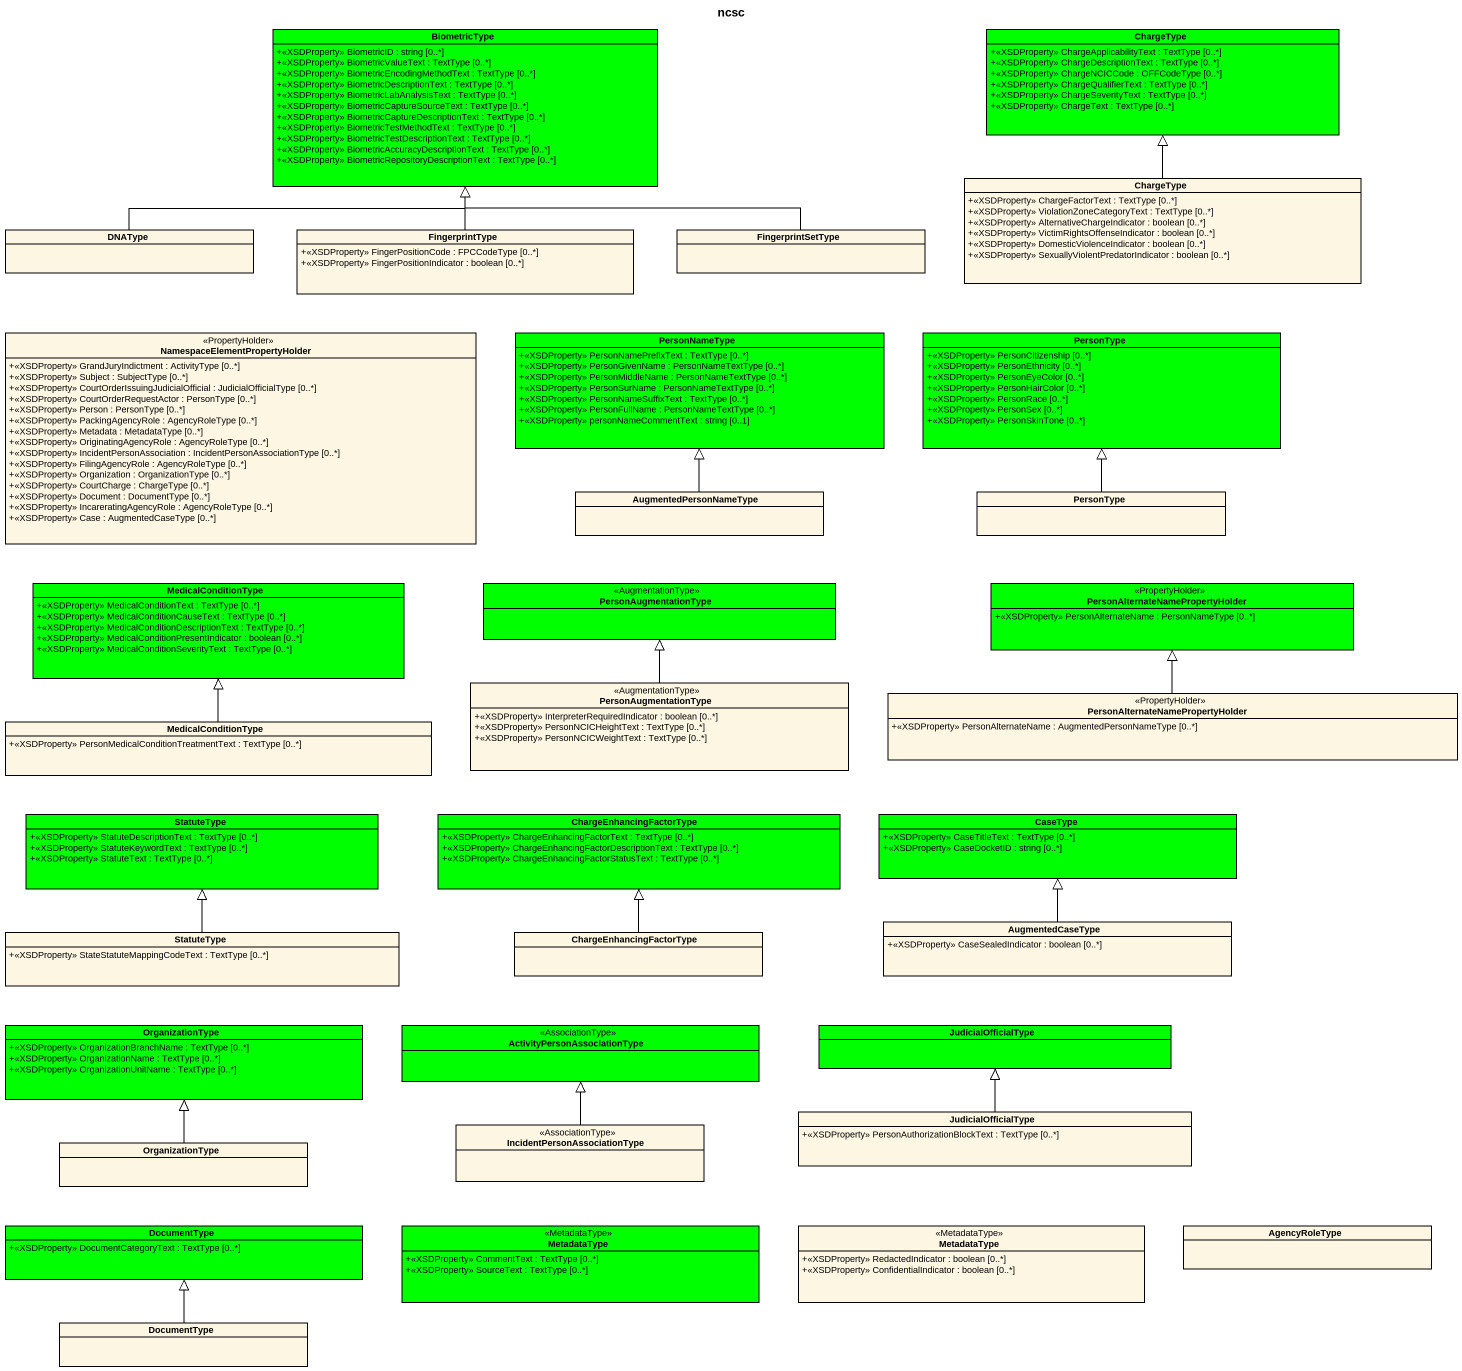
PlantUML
@startuml
title ncsc
hide circle
hide empty members
skinparam classAttributeIconSize 0
class BiometricType #00FF00 {
  +<<XSDProperty>> BiometricID : string [0..*]
  +<<XSDProperty>> BiometricValueText : TextType [0..*]
  +<<XSDProperty>> BiometricEncodingMethodText : TextType [0..*]
  +<<XSDProperty>> BiometricDescriptionText : TextType [0..*]
  +<<XSDProperty>> BiometricLabAnalysisText : TextType [0..*]
  +<<XSDProperty>> BiometricCaptureSourceText : TextType [0..*]
  +<<XSDProperty>> BiometricCaptureDescriptionText : TextType [0..*]
  +<<XSDProperty>> BiometricTestMethodText : TextType [0..*]
  +<<XSDProperty>> BiometricTestDescriptionText : TextType [0..*]
  +<<XSDProperty>> BiometricAccuracyDescriptionText : TextType [0..*]
  +<<XSDProperty>> BiometricRepositoryDescriptionText : TextType [0..*]
}
class ChargeType #00FF00 {
  +<<XSDProperty>> ChargeApplicabilityText : TextType [0..*]
  +<<XSDProperty>> ChargeDescriptionText : TextType [0..*]
  +<<XSDProperty>> ChargeNCICCode : OFFCodeType [0..*]
  +<<XSDProperty>> ChargeQualifierText : TextType [0..*]
  +<<XSDProperty>> ChargeSeverityText : TextType [0..*]
  +<<XSDProperty>> ChargeText : TextType [0..*]
}
class "ChargeType" as ChargeType_2 {
  +<<XSDProperty>> ChargeFactorText : TextType [0..*]
  +<<XSDProperty>> ViolationZoneCategoryText : TextType [0..*]
  +<<XSDProperty>> AlternativeChargeIndicator : boolean [0..*]
  +<<XSDProperty>> VictimRightsOffenseIndicator : boolean [0..*]
  +<<XSDProperty>> DomesticViolenceIndicator : boolean [0..*]
  +<<XSDProperty>> SexuallyViolentPredatorIndicator : boolean [0..*]
}
class DNAType
class FingerprintType {
  +<<XSDProperty>> FingerPositionCode : FPCCodeType [0..*]
  +<<XSDProperty>> FingerPositionIndicator : boolean [0..*]
}
class FingerprintSetType
class "NamespaceElementPropertyHolder" as NamespaceElementPropertyHold <<PropertyHolder>> {
  +<<XSDProperty>> GrandJuryIndictment : ActivityType [0..*]
  +<<XSDProperty>> Subject : SubjectType [0..*]
  +<<XSDProperty>> CourtOrderIssuingJudicialOfficial : JudicialOfficialType [0..*]
  +<<XSDProperty>> CourtOrderRequestActor : PersonType [0..*]
  +<<XSDProperty>> Person : PersonType [0..*]
  +<<XSDProperty>> PackingAgencyRole : AgencyRoleType [0..*]
  +<<XSDProperty>> Metadata : MetadataType [0..*]
  +<<XSDProperty>> OriginatingAgencyRole : AgencyRoleType [0..*]
  +<<XSDProperty>> IncidentPersonAssociation : IncidentPersonAssociationType [0..*]
  +<<XSDProperty>> FilingAgencyRole : AgencyRoleType [0..*]
  +<<XSDProperty>> Organization : OrganizationType [0..*]
  +<<XSDProperty>> CourtCharge : ChargeType [0..*]
  +<<XSDProperty>> Document : DocumentType [0..*]
  +<<XSDProperty>> IncareratingAgencyRole : AgencyRoleType [0..*]
  +<<XSDProperty>> Case : AugmentedCaseType [0..*]
}
class PersonNameType #00FF00 {
  +<<XSDProperty>> PersonNamePrefixText : TextType [0..*]
  +<<XSDProperty>> PersonGivenName : PersonNameTextType [0..*]
  +<<XSDProperty>> PersonMiddleName : PersonNameTextType [0..*]
  +<<XSDProperty>> PersonSurName : PersonNameTextType [0..*]
  +<<XSDProperty>> PersonNameSuffixText : TextType [0..*]
  +<<XSDProperty>> PersonFullName : PersonNameTextType [0..*]
  +<<XSDProperty>> personNameCommentText : string [0..1]
}
class PersonType #00FF00 {
  +<<XSDProperty>> PersonCitizenship [0..*]
  +<<XSDProperty>> PersonEthnicity [0..*]
  +<<XSDProperty>> PersonEyeColor [0..*]
  +<<XSDProperty>> PersonHairColor [0..*]
  +<<XSDProperty>> PersonRace [0..*]
  +<<XSDProperty>> PersonSex [0..*]
  +<<XSDProperty>> PersonSkinTone [0..*]
}
class AugmentedPersonNameType
class "PersonType" as PersonType_2
class MedicalConditionType #00FF00 {
  +<<XSDProperty>> MedicalConditionText : TextType [0..*]
  +<<XSDProperty>> MedicalConditionCauseText : TextType [0..*]
  +<<XSDProperty>> MedicalConditionDescriptionText : TextType [0..*]
  +<<XSDProperty>> MedicalConditionPresentIndicator : boolean [0..*]
  +<<XSDProperty>> MedicalConditionSeverityText : TextType [0..*]
}
class PersonAugmentationType <<AugmentationType>> #00FF00
class "PersonAlternateNamePropertyHolder" as PersonAlternateNamePropertyH <<PropertyHolder>> #00FF00 {
  +<<XSDProperty>> PersonAlternateName : PersonNameType [0..*]
}
class "PersonAugmentationType" as PersonAugmentationType_2 <<AugmentationType>> {
  +<<XSDProperty>> InterpreterRequiredIndicator : boolean [0..*]
  +<<XSDProperty>> PersonNCICHeightText : TextType [0..*]
  +<<XSDProperty>> PersonNCICWeightText : TextType [0..*]
}
class "PersonAlternateNamePropertyHolder" as PersonAlternateNamePropertyH_2 <<PropertyHolder>> {
  +<<XSDProperty>> PersonAlternateName : AugmentedPersonNameType [0..*]
}
class "MedicalConditionType" as MedicalConditionType_2 {
  +<<XSDProperty>> PersonMedicalConditionTreatmentText : TextType [0..*]
}
class StatuteType #00FF00 {
  +<<XSDProperty>> StatuteDescriptionText : TextType [0..*]
  +<<XSDProperty>> StatuteKeywordText : TextType [0..*]
  +<<XSDProperty>> StatuteText : TextType [0..*]
}
class ChargeEnhancingFactorType #00FF00 {
  +<<XSDProperty>> ChargeEnhancingFactorText : TextType [0..*]
  +<<XSDProperty>> ChargeEnhancingFactorDescriptionText : TextType [0..*]
  +<<XSDProperty>> ChargeEnhancingFactorStatusText : TextType [0..*]
}
class CaseType #00FF00 {
  +<<XSDProperty>> CaseTitleText : TextType [0..*]
  +<<XSDProperty>> CaseDocketID : string [0..*]
}
class "StatuteType" as StatuteType_2 {
  +<<XSDProperty>> StateStatuteMappingCodeText : TextType [0..*]
}
class "ChargeEnhancingFactorType" as ChargeEnhancingFactorType_2
class AugmentedCaseType {
  +<<XSDProperty>> CaseSealedIndicator : boolean [0..*]
}
class OrganizationType #00FF00 {
  +<<XSDProperty>> OrganizationBranchName : TextType [0..*]
  +<<XSDProperty>> OrganizationName : TextType [0..*]
  +<<XSDProperty>> OrganizationUnitName : TextType [0..*]
}
class "ActivityPersonAssociationType" as ActivityPersonAssociationTyp <<AssociationType>> #00FF00
class JudicialOfficialType #00FF00
class "IncidentPersonAssociationType" as IncidentPersonAssociationTyp <<AssociationType>>
class "JudicialOfficialType" as JudicialOfficialType_2 {
  +<<XSDProperty>> PersonAuthorizationBlockText : TextType [0..*]
}
class "OrganizationType" as OrganizationType_2
class DocumentType #00FF00 {
  +<<XSDProperty>> DocumentCategoryText : TextType [0..*]
}
class MetadataType <<MetadataType>> #00FF00 {
  +<<XSDProperty>> CommentText : TextType [0..*]
  +<<XSDProperty>> SourceText : TextType [0..*]
}
class "MetadataType" as MetadataType_2 <<MetadataType>> {
  +<<XSDProperty>> RedactedIndicator : boolean [0..*]
  +<<XSDProperty>> ConfidentialIndicator : boolean [0..*]
}
class AgencyRoleType
class "DocumentType" as DocumentType_2
ChargeType_2 -up-|> ChargeType
DNAType -right-|> BiometricType
FingerprintType -up-|> BiometricType
FingerprintSetType -left-|> BiometricType
AugmentedPersonNameType -up-|> PersonNameType
PersonType_2 -up-|> PersonType
PersonAugmentationType_2 -up-|> PersonAugmentationType
PersonAlternateNamePropertyH_2 -up-|> PersonAlternateNamePropertyH
MedicalConditionType_2 -up-|> MedicalConditionType
StatuteType_2 -up-|> StatuteType
ChargeEnhancingFactorType_2 -up-|> ChargeEnhancingFactorType
AugmentedCaseType -up-|> CaseType
IncidentPersonAssociationTyp -up-|> ActivityPersonAssociationTyp
JudicialOfficialType_2 -up-|> JudicialOfficialType
OrganizationType_2 -up-|> OrganizationType
DocumentType_2 -up-|> DocumentType
@enduml
